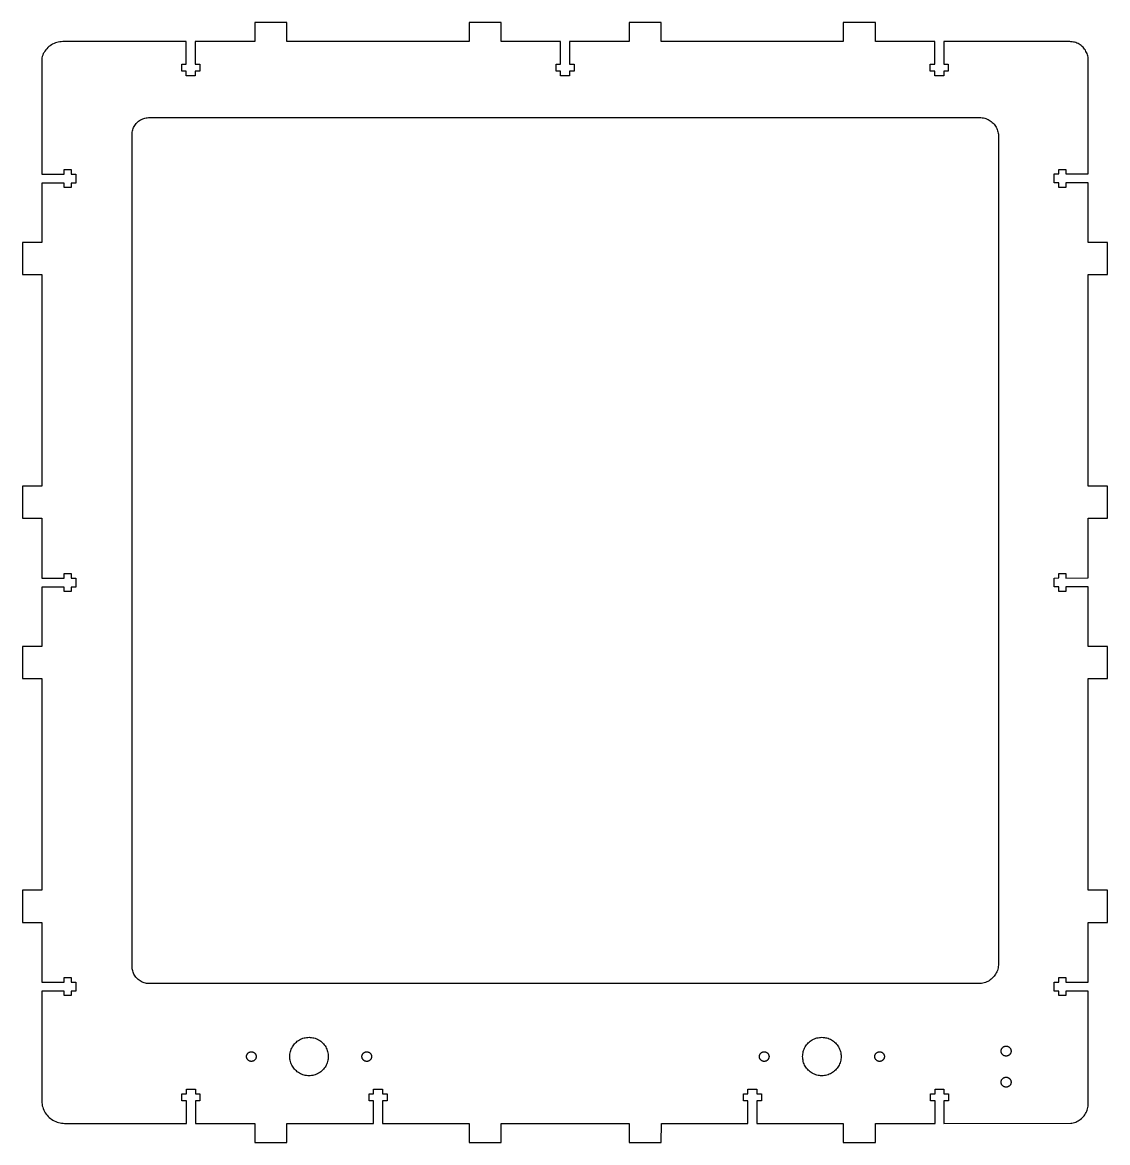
# Model space of a CAD drawing. Header units: metres. Extents: x -1 to 830, y 0 to 1551.
# Drawn here: x 486.9 to 825.5, y 409.9 to 759.4 of the extents above; entities that cross this region are included whole.
import ezdxf

# ---------------------------------------------------------------- set-up
doc = ezdxf.new("R2010")
doc.units = ezdxf.units.M

msp = doc.modelspace()

# ---------------------------------------------------------------- linework, layer by layer
for p, q in [((569.479, 759.422), (559.479, 759.422)), ((559.479, 759.422), (559.479, 753.424)), ((569.479, 753.422), (569.479, 759.422)), ((636.268, 759.422), (626.268, 759.422)), ((626.268, 759.422), (626.268, 753.428)), ((636.268, 753.428), (636.268, 759.422)), ((686.266, 759.422), (676.266, 759.422)), ((676.266, 759.422), (676.266, 753.429)), ((686.266, 753.429), (686.266, 759.422)), ((753.047, 759.422), (743.047, 759.422)), ((743.047, 759.422), (743.047, 753.429)), ((753.047, 753.429), (753.047, 759.422)), ((494.853, 751.544), (494.523, 751.21)), ((495.203, 751.855), (494.853, 751.544)), ((495.575, 752.142), (495.203, 751.855)), ((495.965, 752.401), (495.575, 752.142)), ((496.372, 752.634), (495.965, 752.401)), ((496.795, 752.839), (496.372, 752.634)), ((497.229, 753.014), (496.795, 752.839)), ((497.676, 753.158), (497.229, 753.014)), ((498.131, 753.272), (497.676, 753.158)), ((498.593, 753.354), (498.131, 753.272)), ((499.06, 753.405), (498.593, 753.354)), ((499.528, 753.424), (499.06, 753.405)), ((538.054, 753.429), (499.528, 753.424)), ((538.054, 746.429), (538.054, 753.429)), ((559.479, 753.424), (540.854, 753.429)), ((540.854, 753.429), (540.854, 746.431)), ((626.268, 753.428), (569.479, 753.422)), ((654.827, 753.429), (636.268, 753.428)), ((654.827, 746.429), (654.827, 753.429)), ((657.628, 753.429), (657.627, 746.431)), ((676.266, 753.429), (657.628, 753.429)), ((743.047, 753.429), (686.266, 753.429)), ((771.592, 753.429), (753.047, 753.429)), ((771.574, 746.429), (771.592, 753.429)), ((774.375, 753.429), (774.374, 746.431)), ((813.669, 753.424), (774.375, 753.429)), ((814.057, 753.411), (813.669, 753.424)), ((814.443, 753.372), (814.057, 753.411)), ((814.826, 753.307), (814.443, 753.372)), ((815.204, 753.216), (814.826, 753.307)), ((815.574, 753.101), (815.204, 753.216)), ((815.937, 752.96), (815.574, 753.101)), ((816.289, 752.796), (815.937, 752.96)), ((816.629, 752.608), (816.289, 752.796)), ((816.956, 752.398), (816.629, 752.608)), ((817.268, 752.167), (816.956, 752.398)), ((817.563, 751.916), (817.268, 752.167)), ((817.843, 751.645), (817.563, 751.916)), ((818.102, 751.356), (817.843, 751.645)), ((493.092, 748.809), (492.954, 748.36)), ((492.954, 748.36), (492.954, 712.095)), ((493.26, 749.247), (493.092, 748.809)), ((493.457, 749.672), (493.26, 749.247)), ((493.684, 750.083), (493.457, 749.672)), ((493.938, 750.478), (493.684, 750.083)), ((494.218, 750.854), (493.938, 750.478)), ((494.523, 751.21), (494.218, 750.854)), ((818.342, 751.051), (818.102, 751.356)), ((818.561, 750.729), (818.342, 751.051)), ((818.757, 750.395), (818.561, 750.729)), ((818.931, 750.047), (818.757, 750.395)), ((819.081, 749.688), (818.931, 750.047)), ((819.207, 749.321), (819.081, 749.688)), ((819.308, 748.946), (819.207, 749.321)), ((819.384, 748.565), (819.308, 748.946)), ((819.434, 748.181), (819.384, 748.565)), ((819.457, 747.793), (819.434, 748.181)), ((536.653, 744.228), (536.653, 746.429)), ((536.653, 746.429), (538.054, 746.429)), ((540.854, 746.431), (542.253, 746.431)), ((542.253, 746.431), (542.253, 744.23)), ((653.427, 744.228), (653.427, 746.429)), ((653.427, 746.429), (654.827, 746.429)), ((657.627, 746.431), (659.026, 746.431)), ((659.026, 746.431), (659.026, 744.23)), ((770.174, 744.228), (770.174, 746.429)), ((770.174, 746.429), (771.574, 746.429)), ((774.374, 746.431), (775.774, 746.431)), ((775.774, 746.431), (775.774, 744.23)), ((819.448, 712.136), (819.455, 747.404)), ((819.455, 747.404), (819.457, 747.793)), ((538.053, 744.229), (536.653, 744.228)), ((538.054, 742.729), (538.053, 744.229)), ((540.854, 742.73), (538.054, 742.729)), ((542.253, 744.23), (540.853, 744.23)), ((540.853, 744.23), (540.854, 742.73)), ((654.827, 744.229), (653.427, 744.228)), ((654.827, 742.729), (654.827, 744.229)), ((657.627, 742.73), (654.827, 742.729)), ((659.026, 744.23), (657.626, 744.23)), ((657.626, 744.23), (657.627, 742.73)), ((771.574, 744.229), (770.174, 744.228)), ((771.575, 742.729), (771.574, 744.229)), ((774.374, 742.73), (771.575, 742.729)), ((775.774, 744.23), (774.373, 744.23)), ((774.373, 744.23), (774.374, 742.73)), ((521.794, 726.939), (521.979, 727.253)), ((521.979, 727.253), (522.186, 727.554)), ((522.186, 727.554), (522.412, 727.84)), ((522.412, 727.84), (522.657, 728.109)), ((522.657, 728.109), (522.92, 728.361)), ((522.92, 728.361), (523.199, 728.595)), ((523.199, 728.595), (523.494, 728.809)), ((523.494, 728.809), (523.803, 729.003)), ((523.803, 729.003), (524.124, 729.175)), ((524.124, 729.175), (524.456, 729.324)), ((524.456, 729.324), (524.798, 729.451)), ((524.798, 729.451), (525.147, 729.555)), ((525.147, 729.555), (525.503, 729.634)), ((525.503, 729.634), (525.863, 729.688)), ((525.863, 729.688), (526.227, 729.719)), ((526.227, 729.719), (785.606, 729.719)), ((785.606, 729.719), (785.995, 729.705)), ((785.995, 729.705), (786.382, 729.667)), ((786.382, 729.667), (786.766, 729.603)), ((786.766, 729.603), (787.145, 729.513)), ((787.145, 729.513), (787.516, 729.397)), ((787.516, 729.397), (787.879, 729.259)), ((787.879, 729.259), (788.232, 729.096)), ((788.232, 729.096), (788.574, 728.909)), ((788.574, 728.909), (788.902, 728.701)), ((788.902, 728.701), (789.216, 728.472)), ((789.216, 728.472), (789.515, 728.222)), ((789.515, 728.222), (789.795, 727.952)), ((789.795, 727.952), (790.057, 727.665)), ((790.057, 727.665), (790.3, 727.36)), ((790.3, 727.36), (790.521, 727.041)), ((790.521, 727.041), (790.722, 726.707)), ((521.153, 464.867), (521.163, 724.862)), ((521.163, 724.862), (521.208, 725.224)), ((521.208, 725.224), (521.277, 725.581)), ((521.277, 725.581), (521.372, 725.934)), ((521.372, 725.934), (521.489, 726.278)), ((521.489, 726.278), (521.63, 726.614)), ((521.63, 726.614), (521.794, 726.939)), ((790.722, 726.707), (790.898, 726.361)), ((790.898, 726.361), (791.053, 726.004)), ((791.053, 726.004), (791.183, 725.638)), ((791.183, 725.638), (791.288, 725.263)), ((791.288, 725.263), (791.368, 724.882)), ((791.368, 724.882), (791.424, 724.497)), ((791.424, 724.497), (791.452, 724.109)), ((791.452, 724.109), (791.456, 723.721)), ((791.456, 723.721), (791.455, 465.651)), ((499.951, 712.093), (499.951, 713.493)), ((499.951, 713.493), (502.151, 713.493)), ((502.151, 713.493), (502.152, 712.093)), ((810.237, 712.136), (810.238, 713.535)), ((810.238, 713.535), (812.437, 713.535)), ((812.437, 713.535), (812.438, 712.137)), ((492.954, 712.095), (499.951, 712.093)), ((502.152, 712.093), (503.652, 712.093)), ((503.652, 712.093), (503.653, 709.294)), ((808.795, 712.135), (810.237, 712.136)), ((808.795, 709.335), (808.795, 712.135)), ((812.438, 712.137), (819.448, 712.136)), ((499.954, 709.293), (492.954, 709.293)), ((492.954, 709.293), (492.954, 690.756)), ((499.954, 707.894), (499.954, 709.293)), ((502.154, 707.894), (499.954, 707.894)), ((503.653, 709.294), (502.153, 709.293)), ((502.153, 709.293), (502.154, 707.894)), ((810.238, 709.335), (808.795, 709.335)), ((810.238, 707.936), (810.238, 709.335)), ((812.438, 707.936), (810.238, 707.936)), ((819.455, 709.334), (812.438, 709.335)), ((812.438, 709.335), (812.438, 707.936)), ((819.455, 690.756), (819.455, 709.334)), ((492.954, 690.756), (486.954, 690.756)), ((486.954, 690.756), (486.954, 680.756)), ((825.495, 690.756), (819.455, 690.756)), ((825.493, 680.756), (825.495, 690.756)), ((486.954, 680.756), (492.954, 680.756)), ((492.954, 680.756), (492.954, 614.682)), ((819.455, 614.682), (819.455, 680.756)), ((819.455, 680.756), (825.493, 680.756)), ((492.954, 614.682), (486.954, 614.682)), ((486.954, 614.682), (486.954, 604.682)), ((825.48, 614.682), (819.455, 614.682)), ((825.479, 604.682), (825.48, 614.682)), ((486.954, 604.682), (492.954, 604.682)), ((492.954, 604.682), (492.954, 586.023)), ((819.455, 586.062), (819.456, 604.682)), ((819.456, 604.682), (825.479, 604.682)), ((499.951, 586.022), (499.951, 587.422)), ((499.951, 587.422), (502.151, 587.422)), ((502.151, 587.422), (502.152, 586.021)), ((810.238, 586.06), (810.239, 587.459)), ((810.239, 587.459), (812.438, 587.458)), ((812.438, 587.458), (812.439, 586.059)), ((492.954, 586.023), (499.951, 586.022)), ((502.152, 586.021), (503.652, 586.022)), ((503.652, 586.022), (503.653, 583.223)), ((808.795, 583.26), (808.796, 586.059)), ((808.796, 586.059), (810.238, 586.06)), ((812.439, 586.059), (819.455, 586.062)), ((499.954, 583.223), (492.954, 583.223)), ((492.954, 583.223), (492.954, 564.686)), ((499.954, 581.822), (499.954, 583.223)), ((502.154, 581.822), (499.954, 581.822)), ((503.653, 583.223), (502.153, 583.223)), ((502.153, 583.223), (502.154, 581.822)), ((810.237, 583.258), (808.795, 583.26)), ((810.238, 581.86), (810.237, 583.258)), ((812.436, 581.858), (810.238, 581.86)), ((812.438, 583.256), (812.436, 581.858)), ((819.445, 583.258), (812.438, 583.256)), ((819.455, 564.686), (819.445, 583.258)), ((486.954, 564.686), (486.937, 554.686)), ((492.954, 564.686), (486.954, 564.686)), ((825.471, 564.686), (819.455, 564.686)), ((825.469, 554.686), (825.471, 564.686)), ((486.937, 554.686), (492.954, 554.686)), ((492.954, 554.686), (492.954, 488.612)), ((819.455, 488.612), (819.469, 554.686)), ((819.469, 554.686), (825.469, 554.686)), ((492.954, 488.612), (486.951, 488.612)), ((486.951, 488.612), (486.953, 478.612)), ((825.455, 488.612), (819.455, 488.612)), ((825.453, 478.612), (825.455, 488.612)), ((486.953, 478.612), (492.954, 478.612)), ((492.954, 478.612), (492.954, 459.954)), ((819.455, 460.542), (819.474, 478.612)), ((819.474, 478.612), (825.453, 478.612)), ((791.439, 465.233), (791.396, 464.817)), ((791.455, 465.651), (791.439, 465.233)), ((521.165, 464.507), (521.153, 464.867)), ((521.201, 464.149), (521.165, 464.507)), ((521.262, 463.795), (521.201, 464.149)), ((521.346, 463.444), (521.262, 463.795)), ((521.452, 463.102), (521.346, 463.444)), ((521.583, 462.766), (521.452, 463.102)), ((521.735, 462.439), (521.583, 462.766)), ((521.909, 462.125), (521.735, 462.439)), ((522.104, 461.822), (521.909, 462.125)), ((522.317, 461.533), (522.104, 461.822)), ((522.551, 461.26), (522.317, 461.533)), ((789.806, 461.47), (789.511, 461.174)), ((790.079, 461.786), (789.806, 461.47)), ((790.331, 462.12), (790.079, 461.786)), ((790.561, 462.47), (790.331, 462.12)), ((790.765, 462.834), (790.561, 462.47)), ((790.944, 463.212), (790.765, 462.834)), ((791.098, 463.601), (790.944, 463.212)), ((791.225, 463.999), (791.098, 463.601)), ((791.324, 464.405), (791.225, 463.999)), ((791.396, 464.817), (791.324, 464.405)), ((492.954, 459.954), (499.951, 459.953)), ((499.951, 459.953), (499.951, 461.354)), ((499.951, 461.354), (502.151, 461.354)), ((502.151, 461.354), (502.152, 459.952)), ((502.152, 459.952), (503.652, 459.953)), ((503.652, 459.953), (503.653, 457.154)), ((522.803, 461.002), (522.551, 461.26)), ((523.07, 460.762), (522.803, 461.002)), ((523.354, 460.541), (523.07, 460.762)), ((523.651, 460.339), (523.354, 460.541)), ((523.962, 460.157), (523.651, 460.339)), ((524.284, 459.997), (523.962, 460.157)), ((524.616, 459.858), (524.284, 459.997)), ((524.957, 459.743), (524.616, 459.858)), ((525.305, 459.65), (524.957, 459.743)), ((525.658, 459.582), (525.305, 459.65)), ((526.015, 459.537), (525.658, 459.582)), ((526.374, 459.516), (526.015, 459.537)), ((785.758, 459.516), (526.374, 459.516)), ((786.174, 459.562), (785.758, 459.516)), ((786.585, 459.637), (786.174, 459.562)), ((786.99, 459.738), (786.585, 459.637)), ((787.388, 459.868), (786.99, 459.738)), ((787.776, 460.023), (787.388, 459.868)), ((788.152, 460.206), (787.776, 460.023)), ((788.516, 460.412), (788.152, 460.206)), ((788.864, 460.644), (788.516, 460.412)), ((789.196, 460.897), (788.864, 460.644)), ((789.511, 461.174), (789.196, 460.897)), ((808.795, 457.185), (808.796, 459.983)), ((808.796, 459.983), (810.238, 459.983)), ((810.238, 459.983), (810.239, 461.383)), ((810.239, 461.383), (812.438, 461.383)), ((812.438, 461.383), (812.439, 459.983)), ((812.439, 459.983), (819.455, 459.984)), ((819.455, 459.984), (819.455, 460.542)), ((499.954, 457.153), (492.954, 457.153)), ((492.954, 457.153), (492.954, 422.812)), ((499.954, 455.753), (499.954, 457.153)), ((502.154, 455.753), (499.954, 455.753)), ((503.653, 457.154), (502.153, 457.153)), ((502.153, 457.153), (502.154, 455.753)), ((810.237, 457.183), (808.795, 457.185)), ((810.238, 455.784), (810.237, 457.183)), ((812.436, 455.783), (810.238, 455.784)), ((812.438, 457.181), (812.436, 455.783)), ((819.445, 457.183), (812.438, 457.181)), ((819.455, 456.846), (819.445, 457.183)), ((819.454, 422.044), (819.455, 456.846)), ((571.595, 440.396), (571.844, 440.699)), ((571.844, 440.699), (572.112, 440.986)), ((572.112, 440.986), (572.398, 441.255)), ((572.398, 441.255), (572.702, 441.504)), ((572.702, 441.504), (573.021, 441.732)), ((573.021, 441.732), (573.354, 441.939)), ((573.354, 441.939), (573.701, 442.125)), ((573.701, 442.125), (574.059, 442.287)), ((574.059, 442.287), (574.426, 442.425)), ((574.426, 442.425), (574.802, 442.539)), ((574.802, 442.539), (575.184, 442.628)), ((575.184, 442.628), (575.571, 442.692)), ((575.571, 442.692), (575.962, 442.73)), ((575.962, 442.73), (576.354, 442.743)), ((576.354, 442.743), (576.747, 442.73)), ((576.747, 442.73), (577.138, 442.692)), ((577.138, 442.692), (577.525, 442.628)), ((577.525, 442.628), (577.907, 442.539)), ((577.907, 442.539), (578.283, 442.425)), ((578.283, 442.425), (578.65, 442.287)), ((578.65, 442.287), (579.008, 442.125)), ((579.008, 442.125), (579.354, 441.939)), ((579.354, 441.939), (579.688, 441.732)), ((579.688, 441.732), (580.007, 441.504)), ((580.007, 441.504), (580.311, 441.255)), ((580.311, 441.255), (580.597, 440.986)), ((580.597, 440.986), (580.865, 440.699)), ((580.865, 440.699), (581.114, 440.396)), ((731.595, 440.396), (731.844, 440.699)), ((731.844, 440.699), (732.112, 440.986)), ((732.112, 440.986), (732.398, 441.255)), ((732.398, 441.255), (732.702, 441.504)), ((732.702, 441.504), (733.021, 441.732)), ((733.021, 441.732), (733.354, 441.939)), ((733.354, 441.939), (733.701, 442.125)), ((733.701, 442.125), (734.059, 442.287)), ((734.059, 442.287), (734.427, 442.425)), ((734.427, 442.425), (734.802, 442.539)), ((734.802, 442.539), (735.185, 442.628)), ((735.185, 442.628), (735.572, 442.692)), ((735.572, 442.692), (735.963, 442.73)), ((735.963, 442.73), (736.354, 442.743)), ((736.354, 442.743), (736.747, 442.73)), ((736.747, 442.73), (737.138, 442.692)), ((737.138, 442.692), (737.525, 442.628)), ((737.525, 442.628), (737.908, 442.539)), ((737.908, 442.539), (738.283, 442.425)), ((738.283, 442.425), (738.651, 442.287)), ((738.651, 442.287), (739.009, 442.125)), ((739.009, 442.125), (739.354, 441.939)), ((739.354, 441.939), (739.688, 441.732)), ((739.688, 441.732), (740.008, 441.504)), ((740.008, 441.504), (740.311, 441.255)), ((740.311, 441.255), (740.598, 440.986)), ((740.598, 440.986), (740.866, 440.699)), ((740.866, 440.699), (741.115, 440.396)), ((556.868, 436.824), (556.878, 436.922)), ((556.878, 436.922), (556.894, 437.019)), ((556.894, 437.019), (556.916, 437.114)), ((556.916, 437.114), (556.944, 437.208)), ((556.944, 437.208), (556.979, 437.3)), ((556.979, 437.3), (557.02, 437.39)), ((557.02, 437.39), (557.066, 437.477)), ((557.066, 437.477), (557.118, 437.56)), ((557.118, 437.56), (557.175, 437.64)), ((557.175, 437.64), (557.237, 437.715)), ((557.237, 437.715), (557.305, 437.787)), ((557.305, 437.787), (557.376, 437.854)), ((557.376, 437.854), (557.452, 437.916)), ((557.452, 437.916), (557.531, 437.974)), ((557.531, 437.974), (557.615, 438.025)), ((557.615, 438.025), (557.701, 438.071)), ((557.701, 438.071), (557.791, 438.112)), ((557.791, 438.112), (557.883, 438.146)), ((557.883, 438.146), (557.977, 438.175)), ((557.977, 438.175), (558.072, 438.197)), ((558.072, 438.197), (558.169, 438.214)), ((558.169, 438.214), (558.267, 438.223)), ((558.267, 438.223), (558.365, 438.227)), ((558.365, 438.227), (558.463, 438.223)), ((558.463, 438.223), (558.561, 438.214)), ((558.561, 438.214), (558.657, 438.197)), ((558.657, 438.197), (558.753, 438.175)), ((558.753, 438.175), (558.848, 438.146)), ((558.848, 438.146), (558.939, 438.112)), ((558.939, 438.112), (559.028, 438.071)), ((559.028, 438.071), (559.115, 438.025)), ((559.115, 438.025), (559.198, 437.974)), ((559.198, 437.974), (559.278, 437.916)), ((559.278, 437.916), (559.354, 437.854)), ((559.354, 437.854), (559.426, 437.787)), ((559.426, 437.787), (559.493, 437.715)), ((559.493, 437.715), (559.555, 437.64)), ((559.555, 437.64), (559.612, 437.56)), ((559.612, 437.56), (559.664, 437.477)), ((559.664, 437.477), (559.71, 437.39)), ((559.71, 437.39), (559.751, 437.3)), ((559.751, 437.3), (559.785, 437.208)), ((559.785, 437.208), (559.813, 437.114)), ((559.813, 437.114), (559.836, 437.019)), ((559.836, 437.019), (559.853, 436.922)), ((559.853, 436.922), (559.862, 436.824)), ((570.354, 436.743), (570.367, 437.136)), ((570.367, 437.136), (570.406, 437.526)), ((570.406, 437.526), (570.47, 437.914)), ((570.47, 437.914), (570.559, 438.297)), ((570.559, 438.297), (570.673, 438.672)), ((570.673, 438.672), (570.812, 439.04)), ((570.812, 439.04), (570.974, 439.397)), ((570.974, 439.397), (571.158, 439.743)), ((571.158, 439.743), (571.365, 440.077)), ((571.365, 440.077), (571.595, 440.396)), ((581.114, 440.396), (581.344, 440.077)), ((581.344, 440.077), (581.551, 439.743)), ((581.551, 439.743), (581.735, 439.397)), ((581.735, 439.397), (581.897, 439.04)), ((581.897, 439.04), (582.036, 438.672)), ((582.036, 438.672), (582.15, 438.297)), ((582.15, 438.297), (582.239, 437.914)), ((582.239, 437.914), (582.303, 437.526)), ((582.303, 437.526), (582.342, 437.136)), ((582.342, 437.136), (582.354, 436.743)), ((592.867, 436.83), (592.877, 436.928)), ((592.877, 436.928), (592.894, 437.024)), ((592.894, 437.024), (592.915, 437.12)), ((592.915, 437.12), (592.944, 437.214)), ((592.944, 437.214), (592.979, 437.306)), ((592.979, 437.306), (593.02, 437.396)), ((593.02, 437.396), (593.065, 437.482)), ((593.065, 437.482), (593.117, 437.565)), ((593.117, 437.565), (593.175, 437.646)), ((593.175, 437.646), (593.236, 437.721)), ((593.236, 437.721), (593.304, 437.793)), ((593.304, 437.793), (593.375, 437.859)), ((593.375, 437.859), (593.451, 437.922)), ((593.451, 437.922), (593.531, 437.979)), ((593.531, 437.979), (593.614, 438.031)), ((593.614, 438.031), (593.701, 438.077)), ((593.701, 438.077), (593.79, 438.118)), ((593.79, 438.118), (593.882, 438.152)), ((593.882, 438.152), (593.977, 438.181)), ((593.977, 438.181), (594.071, 438.203)), ((594.071, 438.203), (594.169, 438.219)), ((594.169, 438.219), (594.267, 438.229)), ((594.267, 438.229), (594.364, 438.232)), ((594.364, 438.232), (594.463, 438.229)), ((594.463, 438.229), (594.561, 438.219)), ((594.561, 438.219), (594.657, 438.203)), ((594.657, 438.203), (594.753, 438.181)), ((594.753, 438.181), (594.847, 438.152)), ((594.847, 438.152), (594.938, 438.118)), ((594.938, 438.118), (595.027, 438.077)), ((595.027, 438.077), (595.114, 438.031)), ((595.114, 438.031), (595.197, 437.979)), ((595.197, 437.979), (595.277, 437.922)), ((595.277, 437.922), (595.354, 437.859)), ((595.354, 437.859), (595.425, 437.793)), ((595.425, 437.793), (595.492, 437.721)), ((595.492, 437.721), (595.555, 437.646)), ((595.555, 437.646), (595.611, 437.565)), ((595.611, 437.565), (595.663, 437.482)), ((595.663, 437.482), (595.71, 437.396)), ((595.71, 437.396), (595.75, 437.306)), ((595.75, 437.306), (595.785, 437.214)), ((595.785, 437.214), (595.813, 437.12)), ((595.813, 437.12), (595.836, 437.024)), ((595.836, 437.024), (595.852, 436.928)), ((595.852, 436.928), (595.861, 436.83)), ((716.869, 436.824), (716.878, 436.922)), ((716.878, 436.922), (716.895, 437.019)), ((716.895, 437.019), (716.917, 437.114)), ((716.917, 437.114), (716.945, 437.208)), ((716.945, 437.208), (716.979, 437.3)), ((716.979, 437.3), (717.021, 437.39)), ((717.021, 437.39), (717.066, 437.477)), ((717.066, 437.477), (717.118, 437.56)), ((717.118, 437.56), (717.176, 437.64)), ((717.176, 437.64), (717.237, 437.715)), ((717.237, 437.715), (717.305, 437.787)), ((717.305, 437.787), (717.377, 437.854)), ((717.377, 437.854), (717.452, 437.916)), ((717.452, 437.916), (717.532, 437.974)), ((717.532, 437.974), (717.615, 438.025)), ((717.615, 438.025), (717.702, 438.071)), ((717.702, 438.071), (717.791, 438.112)), ((717.791, 438.112), (717.884, 438.146)), ((717.884, 438.146), (717.978, 438.175)), ((717.978, 438.175), (718.073, 438.197)), ((718.073, 438.197), (718.17, 438.214)), ((718.17, 438.214), (718.268, 438.223)), ((718.268, 438.223), (718.365, 438.227)), ((718.365, 438.227), (718.464, 438.223)), ((718.464, 438.223), (718.562, 438.214)), ((718.562, 438.214), (718.658, 438.197)), ((718.658, 438.197), (718.754, 438.175)), ((718.754, 438.175), (718.848, 438.146)), ((718.848, 438.146), (718.939, 438.112)), ((718.939, 438.112), (719.029, 438.071)), ((719.029, 438.071), (719.115, 438.025)), ((719.115, 438.025), (719.199, 437.974)), ((719.199, 437.974), (719.278, 437.916)), ((719.278, 437.916), (719.354, 437.854)), ((719.354, 437.854), (719.426, 437.787)), ((719.426, 437.787), (719.493, 437.715)), ((719.493, 437.715), (719.556, 437.64)), ((719.556, 437.64), (719.612, 437.56)), ((719.612, 437.56), (719.664, 437.477)), ((719.664, 437.477), (719.711, 437.39)), ((719.711, 437.39), (719.751, 437.3)), ((719.751, 437.3), (719.786, 437.208)), ((719.786, 437.208), (719.814, 437.114)), ((719.814, 437.114), (719.837, 437.019)), ((719.837, 437.019), (719.853, 436.922)), ((719.853, 436.922), (719.862, 436.824)), ((730.354, 436.743), (730.368, 437.136)), ((730.368, 437.136), (730.406, 437.526)), ((730.406, 437.526), (730.471, 437.914)), ((730.471, 437.914), (730.56, 438.297)), ((730.56, 438.297), (730.674, 438.672)), ((730.674, 438.672), (730.812, 439.04)), ((730.812, 439.04), (730.974, 439.397)), ((730.974, 439.397), (731.159, 439.743)), ((731.159, 439.743), (731.366, 440.077)), ((731.366, 440.077), (731.595, 440.396)), ((741.115, 440.396), (741.344, 440.077)), ((741.344, 440.077), (741.551, 439.743)), ((741.551, 439.743), (741.736, 439.397)), ((741.736, 439.397), (741.898, 439.04)), ((741.898, 439.04), (742.036, 438.672)), ((742.036, 438.672), (742.15, 438.297)), ((742.15, 438.297), (742.239, 437.914)), ((742.239, 437.914), (742.304, 437.526)), ((742.304, 437.526), (742.342, 437.136)), ((742.342, 437.136), (742.354, 436.743)), ((752.868, 436.83), (752.878, 436.928)), ((752.878, 436.928), (752.894, 437.024)), ((752.894, 437.024), (752.916, 437.12)), ((752.916, 437.12), (752.944, 437.214)), ((752.944, 437.214), (752.979, 437.306)), ((752.979, 437.306), (753.02, 437.396)), ((753.02, 437.396), (753.065, 437.482)), ((753.065, 437.482), (753.117, 437.565)), ((753.117, 437.565), (753.175, 437.646)), ((753.175, 437.646), (753.237, 437.721)), ((753.237, 437.721), (753.304, 437.793)), ((753.304, 437.793), (753.376, 437.859)), ((753.376, 437.859), (753.452, 437.922)), ((753.452, 437.922), (753.531, 437.979)), ((753.531, 437.979), (753.615, 438.031)), ((753.615, 438.031), (753.701, 438.077)), ((753.701, 438.077), (753.791, 438.118)), ((753.791, 438.118), (753.883, 438.152)), ((753.883, 438.152), (753.977, 438.181)), ((753.977, 438.181), (754.072, 438.203)), ((754.072, 438.203), (754.169, 438.219)), ((754.169, 438.219), (754.267, 438.229)), ((754.267, 438.229), (754.365, 438.232)), ((754.365, 438.232), (754.463, 438.229)), ((754.463, 438.229), (754.561, 438.219)), ((754.561, 438.219), (754.657, 438.203)), ((754.657, 438.203), (754.753, 438.181)), ((754.753, 438.181), (754.847, 438.152)), ((754.847, 438.152), (754.938, 438.118)), ((754.938, 438.118), (755.028, 438.077)), ((755.028, 438.077), (755.115, 438.031)), ((755.115, 438.031), (755.198, 437.979)), ((755.198, 437.979), (755.278, 437.922)), ((755.278, 437.922), (755.354, 437.859)), ((755.354, 437.859), (755.426, 437.793)), ((755.426, 437.793), (755.492, 437.721)), ((755.492, 437.721), (755.555, 437.646)), ((755.555, 437.646), (755.612, 437.565)), ((755.612, 437.565), (755.664, 437.482)), ((755.664, 437.482), (755.71, 437.396)), ((755.71, 437.396), (755.751, 437.306)), ((755.751, 437.306), (755.785, 437.214)), ((755.785, 437.214), (755.813, 437.12)), ((755.813, 437.12), (755.836, 437.024)), ((755.836, 437.024), (755.852, 436.928)), ((755.852, 436.928), (755.861, 436.83)), ((792.273, 438.437), (792.276, 438.537)), ((792.276, 438.335), (792.273, 438.437)), ((792.276, 438.537), (792.287, 438.639)), ((792.287, 438.233), (792.276, 438.335)), ((792.287, 438.639), (792.303, 438.738)), ((792.303, 438.134), (792.287, 438.233)), ((792.303, 438.738), (792.326, 438.837)), ((792.326, 438.035), (792.303, 438.134)), ((792.326, 438.837), (792.355, 438.935)), ((792.355, 437.938), (792.326, 438.035)), ((792.355, 438.935), (792.392, 439.029)), ((792.392, 437.843), (792.355, 437.938)), ((792.392, 439.029), (792.434, 439.122)), ((792.434, 437.751), (792.392, 437.843)), ((792.434, 439.122), (792.481, 439.211)), ((792.481, 437.661), (792.434, 437.751)), ((792.481, 439.211), (792.534, 439.297)), ((792.534, 437.575), (792.481, 437.661)), ((792.534, 439.297), (792.594, 439.38)), ((792.594, 437.492), (792.534, 437.575)), ((792.594, 439.38), (792.658, 439.458)), ((792.658, 437.414), (792.594, 437.492)), ((792.658, 439.458), (792.728, 439.532)), ((792.728, 437.34), (792.658, 437.414)), ((792.728, 439.532), (792.802, 439.602)), ((792.802, 437.271), (792.728, 437.34)), ((792.802, 439.602), (792.88, 439.666)), ((792.88, 437.206), (792.802, 437.271)), ((792.88, 439.666), (792.962, 439.725)), ((792.962, 437.147), (792.88, 437.206)), ((792.962, 439.725), (793.049, 439.778)), ((793.049, 437.094), (792.962, 437.147)), ((793.049, 439.778), (793.138, 439.826)), ((793.138, 437.046), (793.049, 437.094)), ((793.138, 439.826), (793.23, 439.868)), ((793.23, 437.004), (793.138, 437.046)), ((793.23, 439.868), (793.325, 439.904)), ((793.325, 436.969), (793.23, 437.004)), ((793.325, 439.904), (793.422, 439.934)), ((793.422, 436.938), (793.325, 436.969)), ((793.422, 439.934), (793.521, 439.956)), ((793.521, 436.916), (793.422, 436.938)), ((793.521, 439.956), (793.621, 439.973)), ((793.621, 439.973), (793.722, 439.982)), ((793.722, 439.982), (793.823, 439.986)), ((793.823, 439.986), (793.925, 439.982)), ((793.925, 439.982), (794.025, 439.973)), ((794.025, 439.973), (794.126, 439.956)), ((794.126, 439.956), (794.225, 439.934)), ((794.225, 436.938), (794.126, 436.916)), ((794.225, 439.934), (794.321, 439.904)), ((794.321, 436.969), (794.225, 436.938)), ((794.321, 439.904), (794.417, 439.868)), ((794.417, 437.004), (794.321, 436.969)), ((794.417, 439.868), (794.509, 439.826)), ((794.509, 437.046), (794.417, 437.004)), ((794.509, 439.826), (794.599, 439.778)), ((794.599, 437.094), (794.509, 437.046)), ((794.599, 439.778), (794.685, 439.725)), ((794.685, 437.147), (794.599, 437.094)), ((794.685, 439.725), (794.767, 439.666)), ((794.767, 437.206), (794.685, 437.147)), ((794.767, 439.666), (794.846, 439.602)), ((794.846, 437.271), (794.767, 437.206)), ((794.846, 439.602), (794.919, 439.532)), ((794.919, 437.34), (794.846, 437.271)), ((794.919, 439.532), (794.988, 439.458)), ((794.988, 437.414), (794.919, 437.34)), ((794.988, 439.458), (795.053, 439.38)), ((795.053, 437.492), (794.988, 437.414)), ((795.053, 439.38), (795.112, 439.297)), ((795.112, 437.575), (795.053, 437.492)), ((795.112, 439.297), (795.166, 439.211)), ((795.166, 437.661), (795.112, 437.575)), ((795.166, 439.211), (795.214, 439.122)), ((795.214, 437.751), (795.166, 437.661)), ((795.214, 439.122), (795.256, 439.029)), ((795.256, 437.843), (795.214, 437.751)), ((795.256, 439.029), (795.291, 438.935)), ((795.291, 437.938), (795.256, 437.843)), ((795.291, 438.935), (795.32, 438.837)), ((795.32, 438.035), (795.291, 437.938)), ((795.32, 438.837), (795.344, 438.738)), ((795.344, 438.134), (795.32, 438.035)), ((795.344, 438.738), (795.36, 438.639)), ((795.36, 438.233), (795.344, 438.134)), ((795.36, 438.639), (795.37, 438.537)), ((795.37, 438.335), (795.36, 438.233)), ((795.37, 438.537), (795.373, 438.437)), ((795.373, 438.437), (795.37, 438.335)), ((556.865, 436.727), (556.868, 436.824)), ((556.868, 436.628), (556.865, 436.727)), ((556.878, 436.53), (556.868, 436.628)), ((556.894, 436.434), (556.878, 436.53)), ((556.916, 436.338), (556.894, 436.434)), ((556.944, 436.244), (556.916, 436.338)), ((556.979, 436.152), (556.944, 436.244)), ((557.02, 436.062), (556.979, 436.152)), ((557.066, 435.977), (557.02, 436.062)), ((557.118, 435.893), (557.066, 435.977)), ((557.175, 435.813), (557.118, 435.893)), ((557.237, 435.737), (557.175, 435.813)), ((557.305, 435.666), (557.237, 435.737)), ((557.376, 435.599), (557.305, 435.666)), ((557.452, 435.536), (557.376, 435.599)), ((557.531, 435.479), (557.452, 435.536)), ((557.615, 435.427), (557.531, 435.479)), ((557.701, 435.381), (557.615, 435.427)), ((557.791, 435.341), (557.701, 435.381)), ((557.883, 435.306), (557.791, 435.341)), ((557.977, 435.277), (557.883, 435.306)), ((558.072, 435.255), (557.977, 435.277)), ((558.169, 435.239), (558.072, 435.255)), ((558.267, 435.229), (558.169, 435.239)), ((558.365, 435.227), (558.267, 435.229)), ((558.463, 435.229), (558.365, 435.227)), ((558.561, 435.239), (558.463, 435.229)), ((558.657, 435.255), (558.561, 435.239)), ((558.753, 435.277), (558.657, 435.255)), ((558.848, 435.306), (558.753, 435.277)), ((558.939, 435.341), (558.848, 435.306)), ((559.028, 435.381), (558.939, 435.341)), ((559.115, 435.427), (559.028, 435.381)), ((559.198, 435.479), (559.115, 435.427)), ((559.278, 435.536), (559.198, 435.479)), ((559.354, 435.599), (559.278, 435.536)), ((559.426, 435.666), (559.354, 435.599)), ((559.493, 435.737), (559.426, 435.666)), ((559.555, 435.813), (559.493, 435.737)), ((559.612, 435.893), (559.555, 435.813)), ((559.664, 435.977), (559.612, 435.893)), ((559.71, 436.062), (559.664, 435.977)), ((559.751, 436.152), (559.71, 436.062)), ((559.785, 436.244), (559.751, 436.152)), ((559.813, 436.338), (559.785, 436.244)), ((559.836, 436.434), (559.813, 436.338)), ((559.853, 436.53), (559.836, 436.434)), ((559.862, 436.628), (559.853, 436.53)), ((559.862, 436.824), (559.865, 436.727)), ((559.865, 436.727), (559.862, 436.628)), ((570.367, 436.352), (570.354, 436.743)), ((570.406, 435.96), (570.367, 436.352)), ((570.47, 435.573), (570.406, 435.96)), ((570.559, 435.19), (570.47, 435.573)), ((570.673, 434.815), (570.559, 435.19)), ((570.812, 434.447), (570.673, 434.815)), ((570.974, 434.09), (570.812, 434.447)), ((571.158, 433.743), (570.974, 434.09)), ((571.365, 433.41), (571.158, 433.743)), ((581.551, 433.743), (581.344, 433.41)), ((581.735, 434.09), (581.551, 433.743)), ((581.897, 434.447), (581.735, 434.09)), ((582.036, 434.815), (581.897, 434.447)), ((582.15, 435.19), (582.036, 434.815)), ((582.239, 435.573), (582.15, 435.19)), ((582.303, 435.96), (582.239, 435.573)), ((582.342, 436.352), (582.303, 435.96)), ((582.354, 436.743), (582.342, 436.352)), ((592.864, 436.732), (592.867, 436.83)), ((592.867, 436.634), (592.864, 436.732)), ((592.877, 436.536), (592.867, 436.634)), ((592.894, 436.439), (592.877, 436.536)), ((592.915, 436.344), (592.894, 436.439)), ((592.944, 436.25), (592.915, 436.344)), ((592.979, 436.158), (592.944, 436.25)), ((593.02, 436.068), (592.979, 436.158)), ((593.065, 435.982), (593.02, 436.068)), ((593.117, 435.898), (593.065, 435.982)), ((593.175, 435.819), (593.117, 435.898)), ((593.236, 435.743), (593.175, 435.819)), ((593.304, 435.671), (593.236, 435.743)), ((593.375, 435.604), (593.304, 435.671)), ((593.451, 435.542), (593.375, 435.604)), ((593.531, 435.484), (593.451, 435.542)), ((593.614, 435.433), (593.531, 435.484)), ((593.701, 435.387), (593.614, 435.433)), ((593.79, 435.347), (593.701, 435.387)), ((593.882, 435.312), (593.79, 435.347)), ((593.977, 435.283), (593.882, 435.312)), ((594.071, 435.261), (593.977, 435.283)), ((594.169, 435.245), (594.071, 435.261)), ((594.267, 435.235), (594.169, 435.245)), ((594.364, 435.232), (594.267, 435.235)), ((594.463, 435.235), (594.364, 435.232)), ((594.561, 435.245), (594.463, 435.235)), ((594.657, 435.261), (594.561, 435.245)), ((594.753, 435.283), (594.657, 435.261)), ((594.847, 435.312), (594.753, 435.283)), ((594.938, 435.347), (594.847, 435.312)), ((595.027, 435.387), (594.938, 435.347)), ((595.114, 435.433), (595.027, 435.387)), ((595.197, 435.484), (595.114, 435.433)), ((595.277, 435.542), (595.197, 435.484)), ((595.354, 435.604), (595.277, 435.542)), ((595.425, 435.671), (595.354, 435.604)), ((595.492, 435.743), (595.425, 435.671)), ((595.555, 435.819), (595.492, 435.743)), ((595.611, 435.898), (595.555, 435.819)), ((595.663, 435.982), (595.611, 435.898)), ((595.71, 436.068), (595.663, 435.982)), ((595.75, 436.158), (595.71, 436.068)), ((595.785, 436.25), (595.75, 436.158)), ((595.813, 436.344), (595.785, 436.25)), ((595.836, 436.439), (595.813, 436.344)), ((595.852, 436.536), (595.836, 436.439)), ((595.861, 436.634), (595.852, 436.536)), ((595.861, 436.83), (595.864, 436.732)), ((595.864, 436.732), (595.861, 436.634)), ((716.865, 436.727), (716.869, 436.824)), ((716.869, 436.628), (716.865, 436.727)), ((716.878, 436.53), (716.869, 436.628)), ((716.895, 436.434), (716.878, 436.53)), ((716.917, 436.338), (716.895, 436.434)), ((716.945, 436.244), (716.917, 436.338)), ((716.979, 436.152), (716.945, 436.244)), ((717.021, 436.062), (716.979, 436.152)), ((717.066, 435.977), (717.021, 436.062)), ((717.118, 435.893), (717.066, 435.977)), ((717.176, 435.813), (717.118, 435.893)), ((717.237, 435.737), (717.176, 435.813)), ((717.305, 435.666), (717.237, 435.737)), ((717.377, 435.599), (717.305, 435.666)), ((717.452, 435.536), (717.377, 435.599)), ((717.532, 435.479), (717.452, 435.536)), ((717.615, 435.427), (717.532, 435.479)), ((717.702, 435.381), (717.615, 435.427)), ((717.791, 435.341), (717.702, 435.381)), ((717.884, 435.306), (717.791, 435.341)), ((717.978, 435.277), (717.884, 435.306)), ((718.073, 435.255), (717.978, 435.277)), ((718.17, 435.239), (718.073, 435.255)), ((718.268, 435.229), (718.17, 435.239)), ((718.365, 435.227), (718.268, 435.229)), ((718.464, 435.229), (718.365, 435.227)), ((718.562, 435.239), (718.464, 435.229)), ((718.658, 435.255), (718.562, 435.239)), ((718.754, 435.277), (718.658, 435.255)), ((718.848, 435.306), (718.754, 435.277)), ((718.939, 435.341), (718.848, 435.306)), ((719.029, 435.381), (718.939, 435.341)), ((719.115, 435.427), (719.029, 435.381)), ((719.199, 435.479), (719.115, 435.427)), ((719.278, 435.536), (719.199, 435.479)), ((719.354, 435.599), (719.278, 435.536)), ((719.426, 435.666), (719.354, 435.599)), ((719.493, 435.737), (719.426, 435.666)), ((719.556, 435.813), (719.493, 435.737)), ((719.612, 435.893), (719.556, 435.813)), ((719.664, 435.977), (719.612, 435.893)), ((719.711, 436.062), (719.664, 435.977)), ((719.751, 436.152), (719.711, 436.062)), ((719.786, 436.244), (719.751, 436.152)), ((719.814, 436.338), (719.786, 436.244)), ((719.837, 436.434), (719.814, 436.338)), ((719.853, 436.53), (719.837, 436.434)), ((719.862, 436.628), (719.853, 436.53)), ((719.862, 436.824), (719.865, 436.727)), ((719.865, 436.727), (719.862, 436.628)), ((730.368, 436.352), (730.354, 436.743)), ((730.406, 435.96), (730.368, 436.352)), ((730.471, 435.573), (730.406, 435.96)), ((730.56, 435.19), (730.471, 435.573)), ((730.674, 434.815), (730.56, 435.19)), ((730.812, 434.447), (730.674, 434.815)), ((730.974, 434.09), (730.812, 434.447)), ((731.159, 433.743), (730.974, 434.09)), ((731.366, 433.41), (731.159, 433.743)), ((741.551, 433.743), (741.344, 433.41)), ((741.736, 434.09), (741.551, 433.743)), ((741.898, 434.447), (741.736, 434.09)), ((742.036, 434.815), (741.898, 434.447)), ((742.15, 435.19), (742.036, 434.815)), ((742.239, 435.573), (742.15, 435.19)), ((742.304, 435.96), (742.239, 435.573)), ((742.342, 436.352), (742.304, 435.96)), ((742.354, 436.743), (742.342, 436.352)), ((752.865, 436.732), (752.868, 436.83)), ((752.868, 436.634), (752.865, 436.732)), ((752.878, 436.536), (752.868, 436.634)), ((752.894, 436.439), (752.878, 436.536)), ((752.916, 436.344), (752.894, 436.439)), ((752.944, 436.25), (752.916, 436.344)), ((752.979, 436.158), (752.944, 436.25)), ((753.02, 436.068), (752.979, 436.158)), ((753.065, 435.982), (753.02, 436.068)), ((753.117, 435.898), (753.065, 435.982)), ((753.175, 435.819), (753.117, 435.898)), ((753.237, 435.743), (753.175, 435.819)), ((753.304, 435.671), (753.237, 435.743)), ((753.376, 435.604), (753.304, 435.671)), ((753.452, 435.542), (753.376, 435.604)), ((753.531, 435.484), (753.452, 435.542)), ((753.615, 435.433), (753.531, 435.484)), ((753.701, 435.387), (753.615, 435.433)), ((753.791, 435.347), (753.701, 435.387)), ((753.883, 435.312), (753.791, 435.347)), ((753.977, 435.283), (753.883, 435.312)), ((754.072, 435.261), (753.977, 435.283)), ((754.169, 435.245), (754.072, 435.261)), ((754.267, 435.235), (754.169, 435.245)), ((754.365, 435.232), (754.267, 435.235)), ((754.463, 435.235), (754.365, 435.232)), ((754.561, 435.245), (754.463, 435.235)), ((754.657, 435.261), (754.561, 435.245)), ((754.753, 435.283), (754.657, 435.261)), ((754.847, 435.312), (754.753, 435.283)), ((754.938, 435.347), (754.847, 435.312)), ((755.028, 435.387), (754.938, 435.347)), ((755.115, 435.433), (755.028, 435.387)), ((755.198, 435.484), (755.115, 435.433)), ((755.278, 435.542), (755.198, 435.484)), ((755.354, 435.604), (755.278, 435.542)), ((755.426, 435.671), (755.354, 435.604)), ((755.492, 435.743), (755.426, 435.671)), ((755.555, 435.819), (755.492, 435.743)), ((755.612, 435.898), (755.555, 435.819)), ((755.664, 435.982), (755.612, 435.898)), ((755.71, 436.068), (755.664, 435.982)), ((755.751, 436.158), (755.71, 436.068)), ((755.785, 436.25), (755.751, 436.158)), ((755.813, 436.344), (755.785, 436.25)), ((755.836, 436.439), (755.813, 436.344)), ((755.852, 436.536), (755.836, 436.439)), ((755.861, 436.634), (755.852, 436.536)), ((755.861, 436.83), (755.865, 436.732)), ((755.865, 436.732), (755.861, 436.634)), ((793.621, 436.899), (793.521, 436.916)), ((793.722, 436.89), (793.621, 436.899)), ((793.823, 436.886), (793.722, 436.89)), ((793.925, 436.89), (793.823, 436.886)), ((794.025, 436.899), (793.925, 436.89)), ((794.126, 436.916), (794.025, 436.899)), ((571.595, 433.091), (571.365, 433.41)), ((571.844, 432.787), (571.595, 433.091)), ((572.112, 432.501), (571.844, 432.787)), ((572.398, 432.232), (572.112, 432.501)), ((572.702, 431.983), (572.398, 432.232)), ((573.021, 431.755), (572.702, 431.983)), ((573.354, 431.548), (573.021, 431.755)), ((573.701, 431.362), (573.354, 431.548)), ((574.059, 431.2), (573.701, 431.362)), ((574.426, 431.062), (574.059, 431.2)), ((574.802, 430.948), (574.426, 431.062)), ((575.184, 430.858), (574.802, 430.948)), ((575.571, 430.795), (575.184, 430.858)), ((575.962, 430.757), (575.571, 430.795)), ((576.354, 430.743), (575.962, 430.757)), ((576.747, 430.757), (576.354, 430.743)), ((577.138, 430.795), (576.747, 430.757)), ((577.525, 430.858), (577.138, 430.795)), ((577.907, 430.948), (577.525, 430.858)), ((578.283, 431.062), (577.907, 430.948)), ((578.65, 431.2), (578.283, 431.062)), ((579.008, 431.362), (578.65, 431.2)), ((579.354, 431.548), (579.008, 431.362)), ((579.688, 431.755), (579.354, 431.548)), ((580.007, 431.983), (579.688, 431.755)), ((580.311, 432.232), (580.007, 431.983)), ((580.597, 432.501), (580.311, 432.232)), ((580.865, 432.787), (580.597, 432.501)), ((581.114, 433.091), (580.865, 432.787)), ((581.344, 433.41), (581.114, 433.091)), ((731.595, 433.091), (731.366, 433.41)), ((731.844, 432.787), (731.595, 433.091)), ((732.112, 432.501), (731.844, 432.787)), ((732.398, 432.232), (732.112, 432.501)), ((732.702, 431.983), (732.398, 432.232)), ((733.021, 431.755), (732.702, 431.983)), ((733.354, 431.548), (733.021, 431.755)), ((733.701, 431.362), (733.354, 431.548)), ((734.059, 431.2), (733.701, 431.362)), ((734.427, 431.062), (734.059, 431.2)), ((734.802, 430.948), (734.427, 431.062)), ((735.185, 430.858), (734.802, 430.948)), ((735.572, 430.795), (735.185, 430.858)), ((735.963, 430.757), (735.572, 430.795)), ((736.354, 430.743), (735.963, 430.757)), ((736.747, 430.757), (736.354, 430.743)), ((737.138, 430.795), (736.747, 430.757)), ((737.525, 430.858), (737.138, 430.795)), ((737.908, 430.948), (737.525, 430.858)), ((738.283, 431.062), (737.908, 430.948)), ((738.651, 431.2), (738.283, 431.062)), ((739.009, 431.362), (738.651, 431.2)), ((739.354, 431.548), (739.009, 431.362)), ((739.688, 431.755), (739.354, 431.548)), ((740.008, 431.983), (739.688, 431.755)), ((740.311, 432.232), (740.008, 431.983)), ((740.598, 432.501), (740.311, 432.232)), ((740.866, 432.787), (740.598, 432.501)), ((741.115, 433.091), (740.866, 432.787)), ((741.344, 433.41), (741.115, 433.091)), ((792.802, 429.901), (792.88, 429.966)), ((792.88, 429.966), (792.962, 430.024)), ((792.962, 430.024), (793.049, 430.078)), ((793.049, 430.078), (793.138, 430.126)), ((793.138, 430.126), (793.23, 430.168)), ((793.23, 430.168), (793.325, 430.204)), ((793.325, 430.204), (793.422, 430.233)), ((793.422, 430.233), (793.521, 430.256)), ((793.521, 430.256), (793.621, 430.272)), ((793.621, 430.272), (793.722, 430.283)), ((793.722, 430.283), (793.823, 430.286)), ((793.823, 430.286), (793.925, 430.283)), ((793.925, 430.283), (794.025, 430.272)), ((794.025, 430.272), (794.126, 430.256)), ((794.126, 430.256), (794.225, 430.233)), ((794.225, 430.233), (794.321, 430.204)), ((794.321, 430.204), (794.417, 430.168)), ((794.417, 430.168), (794.509, 430.126)), ((794.509, 430.126), (794.599, 430.078)), ((794.599, 430.078), (794.685, 430.024)), ((794.685, 430.024), (794.767, 429.966)), ((794.767, 429.966), (794.846, 429.901)), ((538.108, 426.587), (540.907, 426.589)), ((538.109, 425.087), (538.108, 426.587)), ((540.907, 426.589), (540.908, 425.089)), ((596.492, 426.587), (599.291, 426.589)), ((596.492, 425.087), (596.492, 426.587)), ((599.291, 426.589), (599.292, 425.089)), ((713.271, 426.587), (716.069, 426.589)), ((713.271, 425.087), (713.271, 426.587)), ((716.069, 426.589), (716.07, 425.089)), ((771.657, 426.587), (774.457, 426.589)), ((771.658, 425.087), (771.657, 426.587)), ((774.457, 426.589), (774.457, 425.089)), ((792.273, 428.736), (792.276, 428.838)), ((792.276, 428.635), (792.273, 428.736)), ((792.276, 428.838), (792.287, 428.938)), ((792.287, 428.534), (792.276, 428.635)), ((792.287, 428.938), (792.303, 429.038)), ((792.303, 428.434), (792.287, 428.534)), ((792.303, 429.038), (792.326, 429.138)), ((792.326, 428.335), (792.303, 428.434)), ((792.326, 429.138), (792.355, 429.234)), ((792.355, 428.238), (792.326, 428.335)), ((792.355, 429.234), (792.392, 429.329)), ((792.392, 428.143), (792.355, 428.238)), ((792.392, 429.329), (792.434, 429.422)), ((792.434, 428.051), (792.392, 428.143)), ((792.434, 429.422), (792.481, 429.511)), ((792.481, 427.961), (792.434, 428.051)), ((792.481, 429.511), (792.534, 429.598)), ((792.534, 427.875), (792.481, 427.961)), ((792.534, 429.598), (792.594, 429.68)), ((792.594, 427.793), (792.534, 427.875)), ((792.594, 429.68), (792.658, 429.758)), ((792.658, 427.714), (792.594, 427.793)), ((792.658, 429.758), (792.728, 429.832)), ((792.728, 427.64), (792.658, 427.714)), ((792.728, 429.832), (792.802, 429.901)), ((792.802, 427.57), (792.728, 427.64)), ((792.88, 427.507), (792.802, 427.57)), ((792.962, 427.447), (792.88, 427.507)), ((793.049, 427.394), (792.962, 427.447)), ((793.138, 427.346), (793.049, 427.394)), ((793.23, 427.304), (793.138, 427.346)), ((793.325, 427.269), (793.23, 427.304)), ((793.422, 427.239), (793.325, 427.269)), ((793.521, 427.216), (793.422, 427.239)), ((793.621, 427.199), (793.521, 427.216)), ((793.722, 427.189), (793.621, 427.199)), ((793.823, 427.187), (793.722, 427.189)), ((793.925, 427.189), (793.823, 427.187)), ((794.025, 427.199), (793.925, 427.189)), ((794.126, 427.216), (794.025, 427.199)), ((794.225, 427.239), (794.126, 427.216)), ((794.321, 427.269), (794.225, 427.239)), ((794.417, 427.304), (794.321, 427.269)), ((794.509, 427.346), (794.417, 427.304)), ((794.599, 427.394), (794.509, 427.346)), ((794.685, 427.447), (794.599, 427.394)), ((794.767, 427.507), (794.685, 427.447)), ((794.846, 427.57), (794.767, 427.507)), ((794.846, 429.901), (794.919, 429.832)), ((794.919, 427.64), (794.846, 427.57)), ((794.919, 429.832), (794.988, 429.758)), ((794.988, 427.714), (794.919, 427.64)), ((794.988, 429.758), (795.053, 429.68)), ((795.053, 427.793), (794.988, 427.714)), ((795.053, 429.68), (795.112, 429.598)), ((795.112, 427.875), (795.053, 427.793)), ((795.112, 429.598), (795.166, 429.511)), ((795.166, 427.961), (795.112, 427.875)), ((795.166, 429.511), (795.214, 429.422)), ((795.214, 428.051), (795.166, 427.961)), ((795.214, 429.422), (795.256, 429.329)), ((795.256, 428.143), (795.214, 428.051)), ((795.256, 429.329), (795.291, 429.234)), ((795.291, 428.238), (795.256, 428.143)), ((795.291, 429.234), (795.32, 429.138)), ((795.32, 428.335), (795.291, 428.238)), ((795.32, 429.138), (795.344, 429.038)), ((795.344, 428.434), (795.32, 428.335)), ((795.344, 429.038), (795.36, 428.938)), ((795.36, 428.534), (795.344, 428.434)), ((795.36, 428.938), (795.37, 428.838)), ((795.37, 428.635), (795.36, 428.534)), ((795.37, 428.838), (795.373, 428.736)), ((795.373, 428.736), (795.37, 428.635)), ((536.708, 425.086), (538.109, 425.087)), ((536.708, 422.886), (536.708, 425.086)), ((540.908, 425.089), (542.309, 425.09)), ((542.309, 425.09), (542.309, 422.889)), ((595.092, 425.086), (596.492, 425.087)), ((595.092, 422.886), (595.092, 425.086)), ((599.292, 425.089), (600.691, 425.09)), ((600.691, 425.09), (600.691, 422.889)), ((711.87, 425.086), (713.271, 425.087)), ((711.87, 422.886), (711.87, 425.086)), ((716.07, 425.089), (717.47, 425.09)), ((717.47, 425.09), (717.47, 422.889)), ((770.258, 425.086), (771.658, 425.087)), ((770.258, 422.886), (770.258, 425.086)), ((774.457, 425.089), (775.857, 425.09)), ((775.857, 425.09), (775.857, 422.889)), ((492.954, 422.812), (492.986, 422.335)), ((492.986, 422.335), (493.051, 421.861)), ((493.051, 421.861), (493.146, 421.392)), ((493.146, 421.392), (493.272, 420.931)), ((493.272, 420.931), (493.43, 420.479)), ((493.43, 420.479), (493.616, 420.038)), ((493.616, 420.038), (493.832, 419.61)), ((493.832, 419.61), (494.076, 419.199)), ((538.108, 422.886), (536.708, 422.886)), ((538.107, 415.889), (538.108, 422.886)), ((542.309, 422.889), (540.908, 422.889)), ((540.908, 422.889), (540.908, 415.889)), ((596.491, 422.886), (595.092, 422.886)), ((596.49, 415.889), (596.491, 422.886)), ((600.691, 422.889), (599.292, 422.889)), ((599.292, 422.889), (599.292, 415.889)), ((713.271, 422.886), (711.87, 422.886)), ((713.269, 415.889), (713.271, 422.886)), ((717.47, 422.889), (716.07, 422.889)), ((716.07, 422.889), (716.07, 415.889)), ((771.657, 422.886), (770.258, 422.886)), ((771.656, 415.889), (771.657, 422.886)), ((775.857, 422.889), (774.457, 422.889)), ((774.457, 422.889), (774.457, 415.889)), ((818.803, 419.283), (818.974, 419.655)), ((818.974, 419.655), (819.119, 420.037)), ((819.119, 420.037), (819.239, 420.428)), ((819.239, 420.428), (819.333, 420.825)), ((819.333, 420.825), (819.4, 421.229)), ((819.4, 421.229), (819.441, 421.636)), ((819.441, 421.636), (819.454, 422.044)), ((494.076, 419.199), (494.348, 418.805)), ((494.348, 418.805), (494.644, 418.429)), ((494.644, 418.429), (494.965, 418.074)), ((494.965, 418.074), (495.309, 417.741)), ((495.309, 417.741), (495.675, 417.433)), ((495.675, 417.433), (496.06, 417.148)), ((496.06, 417.148), (496.463, 416.891)), ((496.463, 416.891), (496.883, 416.66)), ((496.883, 416.66), (497.316, 416.459)), ((497.316, 416.459), (497.763, 416.287)), ((497.763, 416.287), (498.22, 416.145)), ((498.22, 416.145), (498.686, 416.033)), ((498.686, 416.033), (499.157, 415.954)), ((499.157, 415.954), (499.634, 415.905)), ((813.981, 415.912), (814.386, 415.972)), ((814.386, 415.972), (814.785, 416.058)), ((814.785, 416.058), (815.179, 416.171)), ((815.179, 416.171), (815.563, 416.309)), ((815.563, 416.309), (815.938, 416.473)), ((815.938, 416.473), (816.301, 416.66)), ((816.301, 416.66), (816.65, 416.872)), ((816.65, 416.872), (816.985, 417.106)), ((816.985, 417.106), (817.304, 417.362)), ((817.304, 417.362), (817.605, 417.639)), ((817.605, 417.639), (817.888, 417.935)), ((817.888, 417.935), (818.149, 418.248)), ((818.149, 418.248), (818.39, 418.578)), ((818.39, 418.578), (818.608, 418.924)), ((818.608, 418.924), (818.803, 419.283)), ((499.634, 415.905), (500.112, 415.89)), ((500.112, 415.89), (538.107, 415.889)), ((540.908, 415.889), (559.479, 415.889)), ((559.479, 415.889), (559.479, 409.889)), ((569.479, 415.889), (596.49, 415.889)), ((569.479, 409.889), (569.479, 415.889)), ((599.292, 415.889), (626.268, 415.889)), ((626.268, 415.889), (626.268, 409.889)), ((636.268, 409.889), (636.268, 415.889)), ((636.268, 415.889), (676.266, 415.889)), ((676.266, 415.889), (676.266, 409.889)), ((686.266, 409.889), (686.281, 415.889)), ((686.281, 415.889), (713.269, 415.889)), ((716.07, 415.889), (743.047, 415.889)), ((743.047, 415.889), (743.047, 409.89)), ((753.047, 409.896), (753.063, 415.877)), ((753.063, 415.877), (771.656, 415.889)), ((774.457, 415.889), (813.981, 415.912)), ((559.479, 409.889), (569.479, 409.889)), ((626.268, 409.889), (636.268, 409.889)), ((676.266, 409.889), (686.266, 409.889)), ((743.047, 409.89), (753.047, 409.896))]:
    msp.add_line(p, q)

doc.saveas('drawing.dxf')
